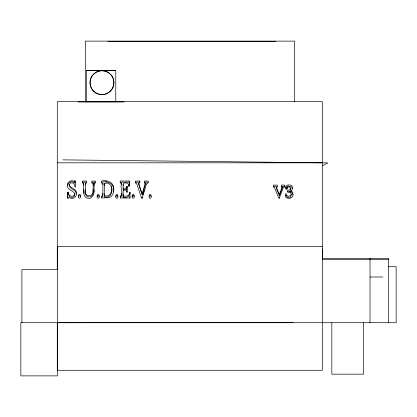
<?xml version="1.0" encoding="UTF-8"?>
<svg xmlns="http://www.w3.org/2000/svg" width="417" height="417" viewBox="0 0 417 417"><rect width="100%" height="100%" fill="white"/><g stroke="black" fill="none" stroke-linecap="round" stroke-linejoin="round"><path stroke-width="0.63" d="M94.013 190.944L94.049 184.564M93.09 191.059L93.147 183.574M94.049 185.711L94.086 182.964M102.89 193.321L102.754 196.511L101.592 197.241M104.526 185.711L104.552 183.501M121.535 193.321L121.399 195.37L120.237 196.099L120.237 197.986L129.942 197.986L130.057 192.44L129.416 192.44C130.047 196.193 125.705 196.412 123.114 196.006L123.114 197.152C126.518 198.127 130.526 196.527 129.416 192.44M83.645 185.711L83.692 182.995M104.526 194.181L104.469 197.085L106.486 197.126A4.457 4.342 0 0 0 109.285 196.204C114.185 192.576 111.98 181.275 104.886 183.318L104.563 184.105M123.114 196.006L123.171 194.249M123.114 197.152L123.171 189.725M93.147 184.715L93.205 183.094L91.865 183.183L91.865 181.046L95.368 181.046L95.368 182.933L94.409 183.298L94.086 184.105M102.89 184.715L102.947 183.094L101.592 183.183L101.592 181.046C107.508 179.425 115.082 183.011 113.653 190.006M121.535 184.715L121.592 183.094L120.237 183.183L120.237 181.046L129.286 181.046L129.379 186.138L128.759 186.138C129.875 182.234 121.978 181.468 123.171 185.711M94.013 189.803C94.695 193.895 92.246 199.858 87.163 198.138C81.883 196.193 84.276 188.666 83.645 184.564M93.09 189.912C94.471 199.686 83.218 199.091 85.303 189.261M74.711 193.436C74.893 195.578 72.391 196.85 70.577 195.995A3.362 3.279 0 0 1 68.972 194.63L68.315 192.216L67.58 192.216L67.695 198.164L68.669 198.164L68.576 197.194L70.139 198.054A5.65 5.51 0 0 0 73.204 198.211C76.796 197.512 77.348 192.221 74.445 190.334C71.688 189.391 66.756 185.732 70.562 182.922C73.1 181.932 74.987 184.71 74.919 186.972L75.592 186.972L75.592 180.869L74.633 180.869L74.711 182.98C70.421 178.83 64.51 186.008 69.404 189.433C71.427 190.908 75.201 191.992 74.659 195.198C74.419 197.059 72.162 197.846 70.577 197.137A3.362 3.279 0 0 1 68.972 195.776L68.419 194.275L68.315 192.216M85.303 184.715L85.527 183.454L86.58 182.933L86.58 181.046L82.368 181.046L82.368 183.162L83.723 183.094M76.196 194.108C77.885 188.547 69.728 188.708 69.159 184.231M290.738 187.827C290.785 189.433 289.179 190.47 287.683 190.173L287.683 192.294C293.776 191.002 291.102 201.192 286.599 196.543L286.599 195.385L285.692 195.203C283.925 198.195 290.034 199.232 291.785 197.46C294.428 195.656 292.536 191.679 289.601 191.83C293.631 191.45 292.807 185.575 288.955 186.19C287.209 185.398 283.841 189.109 286.583 189.36L287.005 188.703L287.005 187.332L286.818 189.182M149.098 196.339L149.338 197.939L150.527 198.247C151.522 197.35 151.501 195.323 150.558 194.4L149.338 194.718L149.098 196.324L150.13 195.437L151.142 196.339M292.911 194.593L292.823 192.425L291.035 190.804M117.891 196.324L117.657 194.718L116.463 194.4C115.483 195.292 115.478 197.345 116.447 198.247L117.641 197.939L117.896 196.339L117.313 195.542L116.463 195.542L115.858 196.339L116.098 196.798M93.012 191.231C93.658 197.199 84.437 197.309 85.37 191.095M93.695 192.774L93.929 191.361M292.213 188.52C294.094 183.699 284.055 183.824 285.942 187.984M102.853 194.947L102.535 195.735L101.592 196.099L101.592 197.986L108.649 197.721A6.109 5.958 0 0 0 110.432 196.923A6.87 6.698 0 0 0 112.418 194.895C116.76 186.873 110.26 180.029 101.592 182.187M291.269 194.28C291.035 196.417 287.558 196.97 286.599 195.166M113.242 191.971L113.502 191.007M145.236 183.621L142.171 193.863L138.684 183.391M142.869 194.577L144.193 190.225M142.114 198.211L146.461 184.116L146.873 183.454L148.155 182.933L148.155 181.046L144.334 181.046L144.334 183.183L145.783 183.094L142.207 195.005L138.595 184.105L138.877 183.298L139.82 182.933L139.82 181.046L135.452 181.046L135.452 183.183L136.51 183.136L141.587 198.211L142.114 198.211L142.114 197.069M279.374 195.849L276.153 187.858L276.408 187.264L277.237 187.019L277.258 185.08L273.323 185.08L273.323 187.181L274.271 187.15L278.848 198.195L279.322 198.195L283.242 187.864L284.769 187.004L284.769 185.08L281.324 185.08L281.324 187.181L282.632 187.118L279.374 195.849L279.411 194.473L282.137 186.967M80.22 196.798L80.481 195.192L79.897 194.4L79.048 194.4C78.062 195.292 78.062 197.345 79.032 198.247L80.22 197.939L80.481 196.339L79.897 195.542L79.048 195.542L78.438 196.339L78.677 196.798M98.996 196.798L99.256 195.192L98.673 194.4L97.823 194.4C96.838 195.292 96.838 197.345 97.807 198.247L98.996 197.939L99.256 196.339L98.673 195.542L97.823 195.542L97.213 196.339L97.453 196.798M133.966 196.798L134.227 195.192L133.643 194.4L132.794 194.4C131.814 195.292 131.808 197.345 132.778 198.247L133.966 197.939L134.227 196.339L133.643 195.542L132.794 195.542L132.184 196.339L132.424 196.798M139.799 181.812L139.257 181.921M322.388 165.841L327.939 162.885L62.831 159.867M120.237 197.241C124.214 195.542 119.705 186.456 121.535 183.574M123.171 190.225C124.657 189.964 127.211 189.907 126.784 192.143L127.404 192.143L127.404 186.258L126.575 186.258L126.705 189.344L123.171 189.318L123.171 184.564M107.894 41.288L275.637 41.288M86.517 70.541L115.77 70.541M86.517 101.774L115.77 101.774M57.285 162.823L322.388 162.823M74.633 182.01L75.592 182.01M82.368 182.187L86.58 182.187M91.865 182.187L95.368 182.187M120.237 182.187L129.286 182.187L129.379 186.138M135.452 182.187L139.82 182.187M144.334 182.187L148.155 182.187M129.379 184.997L128.759 184.997L128.759 186.138M273.323 186.456L277.258 186.456M281.324 186.456L284.769 186.456M126.575 187.4L127.404 187.4M287.683 191.549C292.901 192.524 290.128 183.522 286.734 188.025L287.005 188.703M67.58 193.358L68.315 193.358M129.416 193.587L130.057 193.587L130.057 192.44M279.374 194.473L276.393 187.431M57.285 246.546L322.388 246.546M322.388 258.488L388.67 258.488L388.67 322.711M322.388 259.676L388.67 259.676M388.383 266.703L396.15 266.703L396.15 322.711L20.85 322.711L20.85 375.873L57.332 375.873L57.332 246.546M57.332 269.549L21.908 269.549L21.908 322.711M370.025 277.008L382.796 277.008M57.332 322.711L293.13 322.549M123.171 188.176L126.705 188.197L126.705 189.344M104.469 195.938L106.486 195.985A4.457 4.342 0 0 0 109.285 195.057C111.897 192.883 112.277 189.063 111.49 185.946M74.711 182.98L74.711 181.838C71.797 179.018 66.355 181.708 67.747 185.862M285.311 195.198L285.264 194.312L285.692 193.827L286.375 193.822L286.787 194.504M84.041 193.264L83.645 189.146M74.633 180.869L74.711 181.838M126.575 186.258L126.705 188.197M67.58 192.216L67.695 198.164M322.388 249.022L322.398 258.78M57.285 249.204L57.296 269.372M370.025 258.488L370.025 322.711M363.567 322.711L363.567 374.169L331.833 374.169L331.833 322.711M294.631 101.967L294.631 41.127L85.297 41.127L85.297 101.967M279.322 197.277L279.322 198.195M129.942 196.84L129.942 197.986M129.286 181.046L129.286 182.187M126.784 190.996L126.784 192.143M124.115 101.972L78.01 101.972M115.77 101.915L115.77 70.4L86.517 70.4L86.517 101.915M106.033 181.025L106.033 182.166M104.526 184.564L104.526 195.323M102.89 183.574L102.89 194.463M85.303 183.574L85.303 190.402M57.285 269.538L57.285 101.675L322.388 101.675L322.388 370.286L57.285 370.286L57.285 322.711M95.806 92.944A11.947 11.947 0 0 0 113.904 82.915A11.947 11.947 0 0 0 96.171 72.261A11.947 11.947 0 0 0 95.806 92.944M95.806 92.845A11.947 11.947 0 0 0 113.904 82.816A11.947 11.947 0 0 0 96.171 72.162A11.947 11.947 0 0 0 95.806 92.845"/></g></svg>
